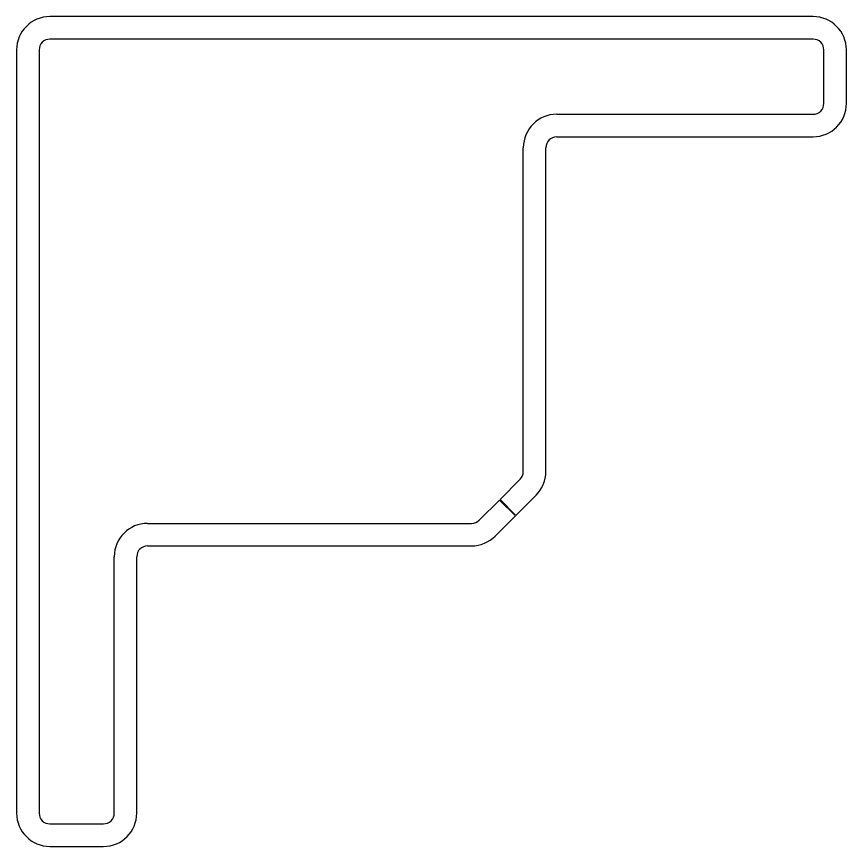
# Model space of a CAD drawing. Header units: millimetres. Extents: x -199 to 4123, y -1647 to 1507.
# Drawn here: x 1213.68 to 1263.38, y -1647.17 to -1597.47 of the extents above; entities that cross this region are included whole.
import ezdxf

# ---------------------------------------------------------------- set-up
doc = ezdxf.new("R2010")
doc.units = ezdxf.units.MM

msp = doc.modelspace()

# ---------------------------------------------------------------- linework, layer by layer
at = {"color": 7, "linetype": 'Continuous', "lineweight": 25}
for p, q in [((1261.377, -1597.47), (1215.677, -1597.47)), ((1261.377, -1598.82), (1215.677, -1598.82)), ((1213.677, -1599.47), (1213.677, -1645.17)), ((1215.027, -1599.47), (1215.027, -1645.17)), ((1262.027, -1602.67), (1262.027, -1599.47)), ((1263.377, -1602.67), (1263.377, -1599.47)), ((1246.027, -1603.32), (1261.377, -1603.32)), ((1246.027, -1604.67), (1261.377, -1604.67)), ((1244.027, -1624.722), (1244.027, -1605.32)), ((1245.377, -1624.722), (1245.377, -1605.32)), ((1242.63, -1626.388), (1243.837, -1625.182)), ((1243.585, -1627.342), (1244.791, -1626.136)), ((1241.389, -1627.629), (1242.595, -1626.423)), ((1243.55, -1627.378), (1242.595, -1626.423)), ((1242.63, -1626.388), (1243.585, -1627.342)), ((1242.343, -1628.584), (1243.55, -1627.378)), ((1221.527, -1627.82), (1240.929, -1627.82)), ((1221.527, -1629.17), (1240.929, -1629.17)), ((1219.527, -1645.17), (1219.527, -1629.82)), ((1220.877, -1645.17), (1220.877, -1629.82)), ((1215.677, -1645.82), (1218.877, -1645.82)), ((1215.677, -1647.17), (1218.877, -1647.17))]:
    msp.add_line(p, q, dxfattribs=at)
for centre, radius, start, end in [((1215.677, -1599.47), 2, 90, 180), ((1261.377, -1599.47), 2, 0, 90), ((1215.677, -1599.47), 0.65, 90, 180), ((1261.377, -1599.47), 0.65, 0, 90), ((1261.377, -1602.67), 2, 270, 0), ((1261.377, -1602.67), 0.65, 270, 0), ((1246.027, -1605.32), 2, 90, 180), ((1246.027, -1605.32), 0.65, 90, 180), ((1243.377, -1624.722), 0.65, 315, 0), ((1243.377, -1624.722), 2, 315, 0), ((1240.929, -1627.17), 0.65, 270, 315), ((1221.527, -1629.82), 2, 90, 180), ((1240.929, -1627.17), 2, 270, 315), ((1221.527, -1629.82), 0.65, 90, 180), ((1215.677, -1645.17), 2, 180, 270), ((1215.677, -1645.17), 0.65, 180, 270), ((1218.877, -1645.17), 0.65, 270, 0), ((1218.877, -1645.17), 2, 270, 0)]:
    msp.add_arc(centre, radius, start, end, dxfattribs=at)

doc.saveas('drawing.dxf')
